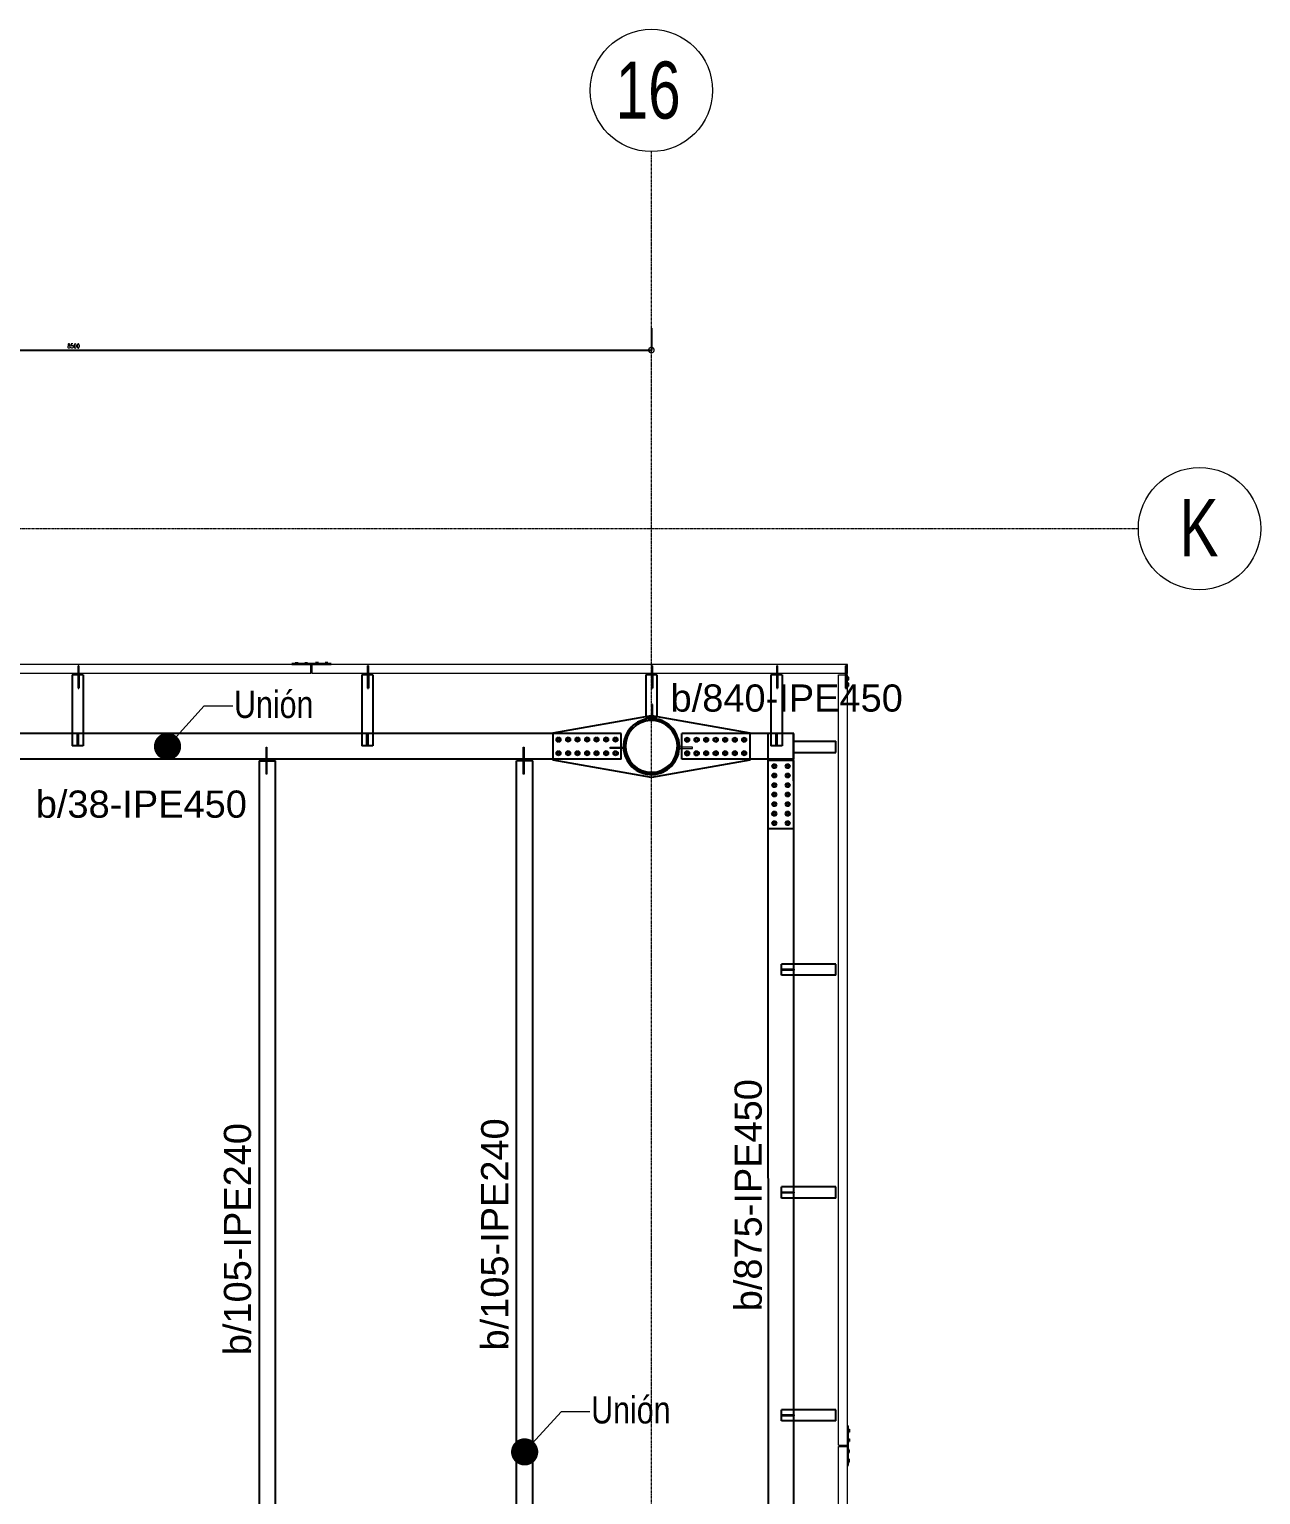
# Model space of a CAD drawing. Header units: millimetres. Extents: x -158 to 97215, y -53820 to 8373.
# Drawn here: x 88157 to 97215, y -32315 to -21530 of the extents above; entities that cross this region are included whole.
import ezdxf
from ezdxf.enums import TextEntityAlignment as Align

# ---------------------------------------------------------------- set-up
doc = ezdxf.new("R2010")
doc.units = ezdxf.units.MM
doc.header["$LTSCALE"] = 0.8
doc.linetypes.add('Grid Line', pattern=[3.33375, 1.905, -0.47625, 0.47625, -0.47625])
for name, color, linetype, lineweight in [('0-1', 7, 'Continuous', 5), ('E_COLUMNAS-1', 1, 'Continuous', 25), ('E_EJES', 8, 'Continuous', 9), ('E_EJES-1', 8, 'Grid Line', 9), ('E_TEXTO', 3, 'Continuous', 9), ('P-PLATINA', 6, 'Continuous', 15)]:
    doc.layers.add(name, color=color, linetype=linetype, lineweight=lineweight)
doc.layers.add('COTAS', color=8, linetype='Continuous')
doc.layers.add('VIGAS', color=8, linetype='Continuous')
doc.styles.add('CNI_COTAS', font='romans.shx', dxfattribs={"width": 0.8})
doc.styles.add('CX', font='ARIALUNI.ttf', dxfattribs={"width": 0.8, "height": 300})
doc.styles.add('Swis721 LtCn BT', font='swisscl.ttf', dxfattribs={"height": 0.42})
doc.styles.add('VERDANA', font='arial.ttf')
doc.dimstyles.new('1.5', dxfattribs={"dimscale": 0, "dimtxt": 30, "dimasz": 80, "dimexe": 4, "dimexo": 4, "dimgap": 15, "dimtad": 1, "dimdec": 0, "dimzin": 4, "dimdsep": 46, "dimtxsty": 'CNI_COTAS', "dimblk": 'DOTSMALL', "dimcen": 0, "dimclrd": 256, "dimclrt": 3, "dimadec": 0, "dimazin": 0, "dimtfac": 1, "dimtdec": 0, "dimtmove": 2, "dimatfit": 0, "dimldrblk": 'DOTSMALL', "dimfxl": 0.05, "dimtolj": 1, "dimtzin": 0, "dimarcsym": 0})

# ---------------------------------------------------------------- blocks, each defined once
blk = doc.blocks.new('Grid - CNI_NOMBRE EJES-372759-_6_00m_N_E_-NIVEL-2 DOC')
at = {"layer": 'E_EJES'}
blk.add_circle((0, 0), 0.003, dxfattribs=at)
blk = doc.blocks.new('_DotSmall')
at = {"color": 0, "linetype": 'ByBlock', "const_width": 0.5}
blk.add_lwpolyline([(-0.0625, 0, 1), (0.0625, 0, 1)], format="xyb", close=True, dxfattribs=at)
blk = doc.blocks.new('*D179')
at = {"layer": 'COTAS', "color": 0, "lineweight": -2, "transparency": 16777216}
for p, q in [((84233, -23729), (84233, -23895)), ((92733, -23729), (92733, -23895))]:
    blk.add_line(p, q, dxfattribs=at)
at = {"layer": 'COTAS', "lineweight": -2, "transparency": 16777216}
blk.add_line((84233, -23891), (92733, -23891), dxfattribs=at)
at = {"layer": 'Defpoints', "color": 0, "transparency": 16777216}
for p in [(84233, -23725), (92733, -23725), (92733, -23891)]:
    blk.add_point(p, dxfattribs=at)
at = {"layer": 'COTAS', "lineweight": -2, "transparency": 16777216, "xscale": 80, "yscale": 80, "zscale": 80, "rotation": 180}
blk.add_blockref('_DotSmall', (84233, -23891), dxfattribs=at)
at = {"layer": 'COTAS', "lineweight": -2, "transparency": 16777216, "xscale": 80, "yscale": 80, "zscale": 80}
blk.add_blockref('_DotSmall', (92733, -23891), dxfattribs=at)
at = {"layer": 'COTAS', "color": 3, "transparency": 16777216, "insert": (88483, -23861), "char_height": 30, "attachment_point": 5, "style": 'CNI_COTAS'}
blk.add_mtext('\\A1;8500', dxfattribs=at)

msp = doc.modelspace()

# ---------------------------------------------------------------- linework, layer by layer
at = {"color": 1, "linetype": 'Continuous'}
for centre, radius, start, end in [((92050.1, -26758.1), 11.5, 18.0268, 198.0268), ((92120.1, -26758.1), 11.5, 18.0268, 198.0268), ((92190.1, -26758.1), 11.5, 18.0268, 198.0268), ((92260.1, -26758.1), 11.5, 18.0268, 198.0268), ((92260.1, -26758.1), 10, 90.0268, 270.0268), ((92260.1, -26758.1), 10, 270.0268, 90.0268), ((92330.1, -26758), 11.5, 18.0268, 198.0268), ((92330.1, -26758), 10, 90.0268, 270.0268), ((92330.1, -26758), 10, 270.0268, 90.0268), ((92400.1, -26758), 11.5, 18.0268, 198.0268), ((92400.1, -26758), 10, 90.0268, 270.0268), ((92400.1, -26758), 10, 270.0268, 90.0268), ((92470.1, -26758), 11.5, 18.0268, 198.0268), ((92470.1, -26758), 10, 90.0268, 270.0268), ((92470.1, -26758), 10, 270.0268, 90.0268), ((92996.2, -26758.8), 11.5, 18.0268, 198.0268), ((93066.2, -26758.7), 11.5, 18.0268, 198.0268), ((93136.2, -26758.7), 11.5, 18.0268, 198.0268), ((93206.2, -26758.7), 11.5, 18.0268, 198.0268), ((93276.2, -26758.6), 11.5, 18.0268, 198.0268), ((93346.2, -26758.6), 11.5, 18.0268, 198.0268), ((93416.2, -26758.6), 11.5, 18.0268, 198.0268), ((92050.2, -26858.1), 11.5, 18.0268, 198.0268), ((92050.1, -26758.1), 11.5, 198.0268, 18.0268), ((92050.2, -26858.1), 11.5, 198.0268, 18.0268), ((92050.1, -26758.1), 10, 90.0268, 270.0268), ((92050.2, -26858.1), 10, 90.0268, 270.0268), ((92050.1, -26758.1), 10, 270.0268, 90.0268), ((92050.2, -26858.1), 10, 270.0268, 90.0268), ((92120.2, -26858.1), 11.5, 18.0268, 198.0268), ((92120.1, -26758.1), 11.5, 198.0268, 18.0268), ((92120.2, -26858.1), 11.5, 198.0268, 18.0268), ((92120.1, -26758.1), 10, 90.0268, 270.0268), ((92120.2, -26858.1), 10, 90.0268, 270.0268), ((92120.1, -26758.1), 10, 270.0268, 90.0268), ((92120.2, -26858.1), 10, 270.0268, 90.0268), ((92190.2, -26858.1), 11.5, 18.0268, 198.0268), ((92190.1, -26758.1), 11.5, 198.0268, 18.0268), ((92190.2, -26858.1), 11.5, 198.0268, 18.0268), ((92190.1, -26758.1), 10, 90.0268, 270.0268), ((92190.2, -26858.1), 10, 90.0268, 270.0268), ((92190.1, -26758.1), 10, 270.0268, 90.0268), ((92190.2, -26858.1), 10, 270.0268, 90.0268), ((92260.2, -26858.1), 11.5, 18.0268, 198.0268), ((92260.1, -26758.1), 11.5, 198.0268, 18.0268), ((92260.2, -26858.1), 11.5, 198.0268, 18.0268), ((92260.2, -26858.1), 10, 90.0268, 270.0268), ((92260.2, -26858.1), 10, 270.0268, 90.0268), ((92330.2, -26858), 11.5, 18.0268, 198.0268), ((92330.1, -26758), 11.5, 198.0268, 18.0268), ((92330.2, -26858), 11.5, 198.0268, 18.0268), ((92330.2, -26858), 10, 90.0268, 270.0268), ((92330.2, -26858), 10, 270.0268, 90.0268), ((92400.2, -26858), 11.5, 18.0268, 198.0268), ((92400.1, -26758), 11.5, 198.0268, 18.0268), ((92400.2, -26858), 11.5, 198.0268, 18.0268), ((92400.2, -26858), 10, 90.0268, 270.0268), ((92400.2, -26858), 10, 270.0268, 90.0268), ((92470.2, -26858), 11.5, 18.0268, 198.0268), ((92470.1, -26758), 11.5, 198.0268, 18.0268), ((92470.2, -26858), 11.5, 198.0268, 18.0268), ((92470.2, -26858), 10, 90.0268, 270.0268), ((92470.2, -26858), 10, 270.0268, 90.0268), ((92996.2, -26858.8), 11.5, 18.0268, 198.0268), ((92996.2, -26758.8), 11.5, 198.0268, 18.0268), ((92996.2, -26858.8), 11.5, 198.0268, 18.0268), ((92996.2, -26758.8), 10, 90.0268, 270.0268), ((92996.2, -26858.8), 10, 90.0268, 270.0268), ((92996.2, -26758.8), 10, 270.0268, 90.0268), ((92996.2, -26858.8), 10, 270.0268, 90.0268), ((93066.2, -26858.7), 11.5, 18.0268, 198.0268), ((93066.2, -26758.7), 11.5, 198.0268, 18.0268), ((93066.2, -26858.7), 11.5, 198.0268, 18.0268), ((93066.2, -26758.7), 10, 90.0268, 270.0268), ((93066.2, -26858.7), 10, 90.0268, 270.0268), ((93066.2, -26758.7), 10, 270.0268, 90.0268), ((93066.2, -26858.7), 10, 270.0268, 90.0268), ((93136.2, -26858.7), 11.5, 18.0268, 198.0268), ((93136.2, -26758.7), 11.5, 198.0268, 18.0268), ((93136.2, -26858.7), 11.5, 198.0268, 18.0268), ((93136.2, -26758.7), 10, 90.0268, 270.0268), ((93136.2, -26858.7), 10, 90.0268, 270.0268), ((93136.2, -26758.7), 10, 270.0268, 90.0268), ((93136.2, -26858.7), 10, 270.0268, 90.0268), ((93206.2, -26858.7), 11.5, 18.0268, 198.0268), ((93206.2, -26758.7), 11.5, 198.0268, 18.0268), ((93206.2, -26858.7), 11.5, 198.0268, 18.0268), ((93206.2, -26758.7), 10, 90.0268, 270.0268), ((93206.2, -26858.7), 10, 90.0268, 270.0268), ((93206.2, -26758.7), 10, 270.0268, 90.0268), ((93206.2, -26858.7), 10, 270.0268, 90.0268), ((93276.2, -26858.6), 11.5, 18.0268, 198.0268), ((93276.2, -26758.6), 11.5, 198.0268, 18.0268), ((93276.2, -26858.6), 11.5, 198.0268, 18.0268), ((93276.2, -26758.6), 10, 90.0268, 270.0268), ((93276.2, -26858.6), 10, 90.0268, 270.0268), ((93276.2, -26758.6), 10, 270.0268, 90.0268), ((93276.2, -26858.6), 10, 270.0268, 90.0268), ((93346.2, -26858.6), 11.5, 18.0268, 198.0268), ((93346.2, -26758.6), 11.5, 198.0268, 18.0268), ((93346.2, -26858.6), 11.5, 198.0268, 18.0268), ((93346.2, -26758.6), 10, 90.0268, 270.0268), ((93346.2, -26858.6), 10, 90.0268, 270.0268), ((93346.2, -26758.6), 10, 270.0268, 90.0268), ((93346.2, -26858.6), 10, 270.0268, 90.0268), ((93416.2, -26858.6), 11.5, 18.0268, 198.0268), ((93416.2, -26758.6), 11.5, 198.0268, 18.0268), ((93416.2, -26858.6), 11.5, 198.0268, 18.0268), ((93416.2, -26758.6), 10, 90.0268, 270.0268), ((93416.2, -26858.6), 10, 90.0268, 270.0268), ((93416.2, -26758.6), 10, 270.0268, 90.0268), ((93416.2, -26858.6), 10, 270.0268, 90.0268), ((93636.8, -26952.7), 11, 107.99994, 287.99994), ((93636.8, -26952.7), 10, 359.99994, 179.99994), ((93636.8, -26952.7), 10, 179.99994, 359.99994), ((93636.8, -26952.7), 11, 287.99994, 107.99994), ((93736.8, -26952.7), 11, 107.99994, 287.99994), ((93736.8, -26952.7), 10, 359.99994, 179.99994), ((93736.8, -26952.7), 10, 179.99994, 359.99994), ((93736.8, -26952.7), 11, 287.99994, 107.99994), ((93636.8, -27022.7), 11, 107.99994, 287.99994), ((93636.8, -27022.7), 10, 359.99994, 179.99994), ((93636.8, -27022.7), 10, 179.99994, 359.99994), ((93636.8, -27022.7), 11, 287.99994, 107.99994), ((93736.8, -27022.7), 11, 107.99994, 287.99994), ((93736.8, -27022.7), 10, 359.99994, 179.99994), ((93736.8, -27022.7), 10, 179.99994, 359.99994), ((93736.8, -27022.7), 11, 287.99994, 107.99994), ((93636.8, -27092.7), 11, 107.99994, 287.99994), ((93636.8, -27162.7), 11, 107.99994, 287.99994), ((93636.8, -27092.7), 10, 359.99994, 179.99994), ((93636.8, -27092.7), 10, 179.99994, 359.99994), ((93636.8, -27162.7), 10, 359.99994, 179.99994), ((93636.8, -27162.7), 10, 179.99994, 359.99994), ((93636.8, -27092.7), 11, 287.99994, 107.99994), ((93636.8, -27162.7), 11, 287.99994, 107.99994), ((93736.8, -27092.7), 11, 107.99994, 287.99994), ((93736.8, -27162.7), 11, 107.99994, 287.99994), ((93736.8, -27092.7), 10, 359.99994, 179.99994), ((93736.8, -27092.7), 10, 179.99994, 359.99994), ((93736.8, -27162.7), 10, 359.99994, 179.99994), ((93736.8, -27162.7), 10, 179.99994, 359.99994), ((93736.8, -27092.7), 11, 287.99994, 107.99994), ((93736.8, -27162.7), 11, 287.99994, 107.99994), ((93636.8, -27232.7), 11, 107.99994, 287.99994), ((93636.8, -27232.7), 10, 359.99994, 179.99994), ((93636.8, -27232.7), 10, 179.99994, 359.99994), ((93636.8, -27232.7), 11, 287.99994, 107.99994), ((93736.8, -27232.7), 11, 107.99994, 287.99994), ((93736.8, -27232.7), 10, 359.99994, 179.99994), ((93736.8, -27232.7), 10, 179.99994, 359.99994), ((93736.8, -27232.7), 11, 287.99994, 107.99994), ((93636.8, -27302.7), 11, 107.99994, 287.99994), ((93636.8, -27372.7), 11, 107.99994, 287.99994), ((93636.8, -27302.7), 10, 359.99994, 179.99994), ((93636.8, -27302.7), 10, 179.99994, 359.99994), ((93636.8, -27372.7), 10, 359.99994, 179.99994), ((93636.8, -27372.7), 10, 179.99994, 359.99994), ((93636.8, -27302.7), 11, 287.99994, 107.99994), ((93636.8, -27372.7), 11, 287.99994, 107.99994), ((93736.8, -27302.7), 11, 107.99994, 287.99994), ((93736.8, -27372.7), 11, 107.99994, 287.99994), ((93736.8, -27302.7), 10, 359.99994, 179.99994), ((93736.8, -27302.7), 10, 179.99994, 359.99994), ((93736.8, -27372.7), 10, 359.99994, 179.99994), ((93736.8, -27372.7), 10, 179.99994, 359.99994), ((93736.8, -27302.7), 11, 287.99994, 107.99994), ((93736.8, -27372.7), 11, 287.99994, 107.99994)]:
    msp.add_arc(centre, radius, start, end, dxfattribs=at)
at = {"layer": '0-1', "color": 8}
for p, q in [((90228.3, -26206.2), (78238.3, -26206.2)), ((90228.3, -26271.2), (90228.3, -26206.2)), ((94174.9, -26206.2), (90238.3, -26206.2)), ((90238.3, -26271.2), (90238.3, -26206.2)), ((94174.9, -26271.2), (94174.9, -26206.2)), ((90228.3, -26271.2), (78238.3, -26271.2)), ((94174.9, -26271.2), (90238.3, -26271.2)), ((94109.9, -31949.7), (94109.9, -26281.2)), ((94109.9, -26281.2), (94174.9, -26281.2)), ((94174.9, -31949.7), (94174.9, -26281.2)), ((94109.9, -31949.7), (94174.9, -31949.7)), ((94109.9, -43949.7), (94109.9, -31959.7)), ((94109.9, -31959.7), (94174.9, -31959.7)), ((94174.9, -43949.7), (94174.9, -31959.7))]:
    msp.add_line(p, q, dxfattribs=at)
at = {"layer": 'E_COLUMNAS-1'}
for centre, radius, start, end in [((92733.3, -26809.1), 206, 80, 260), ((92733.3, -26809.1), 206, 80, 260), ((92733.3, -26807.7), 203, 10, 190), ((92733.3, -26807.7), 191, 350, 170), ((92733.3, -26809.1), 206, 260, 80), ((92733.3, -26809.1), 206, 260, 80), ((92733.3, -26807.7), 203, 190, 10), ((92733.3, -26807.7), 191, 170, 350)]:
    msp.add_arc(centre, radius, start, end, dxfattribs=at)
at = {"layer": 'E_EJES-1'}
for p, q in [((92733.3, -52920), (92733.3, -22429.9)), ((2836.9, -25204.7), (96315.4, -25204.7))]:
    msp.add_line(p, q, dxfattribs=at)
at = {"layer": 'E_TEXTO', "color": 4}
for p, q in [((89173.8, -26807.9), (89444.4, -26509.8)), ((89444.4, -26509.8), (89654.1, -26509.8)), ((91800.9, -32000.4), (92071.5, -31702.4)), ((92071.5, -31702.4), (92281.2, -31702.4))]:
    msp.add_line(p, q, dxfattribs=at)
at = {"layer": 'E_TEXTO', "color": 4, "const_width": 100}
for points in [[(89123.8, -26807.9, 1), (89223.8, -26807.9, 1)], [(91750.9, -32000.4, 1), (91850.9, -32000.4, 1)]]:
    msp.add_lwpolyline(points, format="xyb", close=True, dxfattribs=at)
at = {"layer": 'P-PLATINA'}
for p, q in [((89899.3, -26832.6), (89905.3, -26832.6)), ((91791, -26832.6), (91797, -26832.6))]:
    msp.add_line(p, q, dxfattribs=at)
for points in [[(89899.3, -26812.6), (89905.3, -26812.6), (89905.3, -26902.9), (89905.3, -26912.9), (89905.3, -27012.9), (89899.3, -27012.9), (89899.3, -26912.9), (89899.3, -26902.9)], [(91791, -26812.6), (91797, -26812.6), (91797, -26902.9), (91797, -26912.9), (91797, -27012.9), (91791, -27012.9), (91791, -26912.9), (91791, -26902.9)], [(92430.4, -26812.7), (92527.6, -26812.7), (92530.4, -26812.7), (92530.4, -26822.7), (92528.4, -26822.7), (92430.4, -26822.7)], [(93036.3, -26813.8), (92938.8, -26813.8), (92936.3, -26813.8), (92936.3, -26823.8), (92938, -26823.8), (93036.3, -26823.8)]]:
    msp.add_lwpolyline(points, close=True, dxfattribs=at)
at = {"layer": 'VIGAS'}
for p, q in [((90378.3, -26200.2), (90088.3, -26200.2)), ((90088.3, -26206.2), (90088.3, -26200.2)), ((90228.3, -26206.2), (90088.3, -26206.2)), ((90112.9, -26200.2), (90112.9, -26192.2)), ((90112.9, -26192.2), (90133.7, -26192.2)), ((90118.1, -26200.2), (90118.1, -26192.2)), ((90128.5, -26200.2), (90128.5, -26192.2)), ((90133.7, -26200.2), (90133.7, -26192.2)), ((90182.9, -26200.2), (90182.9, -26192.2)), ((90182.9, -26192.2), (90203.7, -26192.2)), ((90188.1, -26200.2), (90188.1, -26192.2)), ((90198.5, -26200.2), (90198.5, -26192.2)), ((90203.7, -26200.2), (90203.7, -26192.2)), ((90238.3, -26206.2), (90228.3, -26206.2)), ((90378.3, -26206.2), (90238.3, -26206.2)), ((90283.7, -26192.2), (90262.9, -26192.2)), ((90262.9, -26192.2), (90262.9, -26200.2)), ((90268.1, -26200.2), (90268.1, -26192.2)), ((90278.5, -26200.2), (90278.5, -26192.2)), ((90283.7, -26200.2), (90283.7, -26192.2)), ((90353.7, -26192.2), (90332.9, -26192.2)), ((90332.9, -26192.2), (90332.9, -26200.2)), ((90338.1, -26200.2), (90338.1, -26192.2)), ((90348.5, -26200.2), (90348.5, -26192.2)), ((90353.7, -26200.2), (90353.7, -26192.2)), ((90378.3, -26206.2), (90378.3, -26200.2)), ((88554.3, -26281.2), (88472.3, -26281.2)), ((88472.3, -26281.2), (88472.3, -26712.9)), ((88521.8, -26213.7), (88515.8, -26213.7)), ((88515.8, -26213.7), (88515.8, -26271.2)), ((88515.8, -26223.7), (88521.8, -26223.7)), ((88515.8, -26271.2), (88515.8, -26281.2)), ((88515.8, -26271.2), (88521.8, -26271.2)), ((88515.8, -26281.2), (88515.8, -26378.7)), ((88515.8, -26283.7), (88521.8, -26283.7)), ((88521.8, -26271.2), (88521.8, -26213.7)), ((88521.8, -26271.2), (88521.8, -26281.2)), ((88521.8, -26281.2), (88521.8, -26378.7)), ((88554.3, -26281.2), (88554.3, -26712.9)), ((90684.3, -26281.2), (90602.3, -26281.2)), ((90602.3, -26281.2), (90602.3, -26712.9)), ((90651.8, -26213.7), (90645.8, -26213.7)), ((90645.8, -26213.7), (90645.8, -26271.2)), ((90645.8, -26223.7), (90651.8, -26223.7)), ((90645.8, -26271.2), (90645.8, -26281.2)), ((90645.8, -26271.2), (90651.8, -26271.2)), ((90645.8, -26281.2), (90645.8, -26378.7)), ((90645.8, -26283.7), (90651.8, -26283.7)), ((90651.8, -26271.2), (90651.8, -26213.7)), ((90651.8, -26271.2), (90651.8, -26281.2)), ((90651.8, -26281.2), (90651.8, -26378.7)), ((90684.3, -26281.2), (90684.3, -26712.9)), ((92773.9, -26281.2), (92691.9, -26281.2)), ((92691.9, -26281.2), (92692.2, -26588.3)), ((92741.4, -26213.7), (92735.4, -26213.7)), ((92735.4, -26213.7), (92735.4, -26271.2)), ((92735.4, -26223.7), (92741.4, -26223.7)), ((92735.4, -26271.2), (92735.4, -26281.2)), ((92735.4, -26271.2), (92741.4, -26271.2)), ((92735.4, -26281.2), (92735.4, -26378.7)), ((92735.4, -26283.7), (92741.4, -26283.7)), ((92741.4, -26271.2), (92741.4, -26213.7)), ((92741.4, -26271.2), (92741.4, -26281.2)), ((92741.4, -26281.2), (92741.4, -26378.7)), ((92773.9, -26281.2), (92774.2, -26588.3)), ((93694.3, -26281.2), (93612.3, -26281.2)), ((93612.3, -26281.2), (93612.3, -26712.7)), ((93661.8, -26213.7), (93655.8, -26213.7)), ((93655.8, -26213.7), (93655.8, -26271.2)), ((93655.8, -26223.7), (93661.8, -26223.7)), ((93655.8, -26271.2), (93655.8, -26281.2)), ((93655.8, -26271.2), (93661.8, -26271.2)), ((93655.8, -26281.2), (93655.8, -26378.7)), ((93655.8, -26283.7), (93661.8, -26283.7)), ((93661.8, -26271.2), (93661.8, -26213.7)), ((93661.8, -26271.2), (93661.8, -26281.2)), ((93661.8, -26281.2), (93661.8, -26378.7)), ((93694.3, -26281.2), (93694.3, -26712.7)), ((94167.4, -26213.7), (94161.4, -26213.7)), ((94161.4, -26213.7), (94161.4, -26271.2)), ((94161.4, -26223.7), (94167.4, -26223.7)), ((94161.4, -26271.2), (94161.4, -26281.2)), ((94161.4, -26271.2), (94167.4, -26271.2)), ((94161.4, -26281.2), (94161.4, -26378.7)), ((94161.4, -26283.7), (94167.4, -26283.7)), ((94167.4, -26271.2), (94167.4, -26213.7)), ((94167.4, -26271.2), (94167.4, -26281.2)), ((94167.4, -26281.2), (94167.4, -26378.7)), ((94182.8, -26298.3), (94174.9, -26298.3)), ((94174.9, -26303.5), (94182.8, -26303.5)), ((94174.9, -26313.9), (94182.8, -26313.9)), ((94182.8, -26319.1), (94182.8, -26298.3)), ((88515.8, -26363.7), (88521.8, -26363.7)), ((88515.8, -26378.7), (88521.8, -26378.7)), ((90645.8, -26363.7), (90651.8, -26363.7)), ((90645.8, -26378.7), (90651.8, -26378.7)), ((92735.4, -26363.7), (92741.4, -26363.7)), ((92735.4, -26378.7), (92741.4, -26378.7)), ((93655.8, -26363.7), (93661.8, -26363.7)), ((93655.8, -26378.7), (93661.8, -26378.7)), ((94161.4, -26363.7), (94167.4, -26363.7)), ((94161.4, -26378.7), (94167.4, -26378.7)), ((94174.9, -26319.1), (94182.8, -26319.1)), ((94182.8, -26343.3), (94174.9, -26343.3)), ((94174.9, -26348.5), (94182.8, -26348.5)), ((94174.9, -26358.9), (94182.8, -26358.9)), ((94174.9, -26364.1), (94182.8, -26364.1)), ((94182.8, -26364.1), (94182.8, -26343.3)), ((92735.7, -26499.7), (92735.7, -26603.3)), ((92741.7, -26499.7), (92735.7, -26499.7)), ((92741.7, -26603.8), (92741.7, -26499.7)), ((92010.2, -26708.2), (92733.3, -26581.1)), ((92010.2, -26708.2), (92733.3, -26581.1)), ((92692.2, -26588.3), (92692.2, -26594.7)), ((92774.2, -26594.7), (92692.2, -26594.7)), ((92733.3, -26581.1), (93456.3, -26709.1)), ((92733.3, -26581.1), (93456.3, -26709.1)), ((92735.7, -26603.3), (92735.7, -26604.7)), ((92735.7, -26604.7), (92741.7, -26604.7)), ((92741.7, -26604.7), (92741.7, -26603.8)), ((92774.2, -26588.3), (92774.2, -26594.7)), ((92010.2, -26712.9), (84895.8, -26712.9)), ((88472.3, -26712.9), (88472.3, -26803.2)), ((88510.3, -26803.2), (88510.3, -26713.2)), ((88510.3, -26713.2), (88516.3, -26713.2)), ((88510.3, -26803.2), (88510.3, -26713.2)), ((88510.3, -26713.2), (88516.3, -26713.2)), ((88516.3, -26713.2), (88516.3, -26803.2)), ((88516.3, -26713.2), (88516.3, -26803.2)), ((88554.3, -26712.9), (88554.3, -26803.2)), ((90602.3, -26712.9), (90602.3, -26803.2)), ((90640.3, -26803.2), (90640.3, -26713.2)), ((90640.3, -26713.2), (90646.3, -26713.2)), ((90640.3, -26803.2), (90640.3, -26713.2)), ((90640.3, -26713.2), (90646.3, -26713.2)), ((90646.3, -26713.2), (90646.3, -26803.2)), ((90646.3, -26713.2), (90646.3, -26803.2)), ((90684.3, -26712.9), (90684.3, -26803.2)), ((92010.2, -26908.2), (92010.2, -26708.2)), ((92010.2, -26908.2), (92010.2, -26708.2)), ((92510.4, -26712.9), (92010.2, -26712.9)), ((92035.1, -26749.5), (92050.1, -26740.8)), ((92050.1, -26740.8), (92065.1, -26749.5)), ((92105.1, -26749.5), (92120.1, -26740.8)), ((92120.1, -26740.8), (92135.1, -26749.4)), ((92175.1, -26749.4), (92190.1, -26740.8)), ((92190.1, -26740.8), (92205.1, -26749.4)), ((92245.1, -26749.4), (92260.1, -26740.7)), ((92260.1, -26740.7), (92275.1, -26749.4)), ((92315.1, -26749.4), (92330.1, -26740.7)), ((92330.1, -26740.7), (92345.1, -26749.4)), ((92385.1, -26749.3), (92400.1, -26740.7)), ((92400.1, -26740.7), (92415.1, -26749.3)), ((92455.1, -26749.3), (92470.1, -26740.6)), ((92470.1, -26740.6), (92485.1, -26749.3)), ((92510.4, -26902.9), (92510.4, -26712.9)), ((93456.3, -26712.7), (92956.3, -26712.7)), ((92956.3, -26902.7), (92956.3, -26712.7)), ((92981.2, -26750.1), (92996.2, -26741.4)), ((92996.2, -26741.4), (93011.2, -26750.1)), ((93051.2, -26750.1), (93066.2, -26741.4)), ((93066.2, -26741.4), (93081.2, -26750.1)), ((93121.2, -26750), (93136.2, -26741.4)), ((93136.2, -26741.4), (93151.2, -26750)), ((93191.2, -26750), (93206.2, -26741.3)), ((93206.2, -26741.3), (93221.2, -26750)), ((93261.2, -26750), (93276.2, -26741.3)), ((93276.2, -26741.3), (93291.2, -26750)), ((93331.2, -26749.9), (93346.2, -26741.3)), ((93346.2, -26741.3), (93361.2, -26749.9)), ((93401.2, -26749.9), (93416.2, -26741.2)), ((93416.2, -26741.2), (93431.2, -26749.9)), ((93456.3, -26709.1), (93456.3, -26909)), ((93456.3, -26709.1), (93456.3, -26909)), ((93781.8, -26712.7), (93456.3, -26712.7)), ((93779.6, -26713.3), (93589.6, -26713.2)), ((93589.6, -26713.2), (93590.1, -26903.2)), ((93779.6, -26713.3), (93589.6, -26713.2)), ((93589.6, -26713.2), (93590.1, -26903.2)), ((93612.3, -26712.7), (93612.3, -26803)), ((93650.3, -26803), (93650.3, -26713)), ((93650.3, -26713), (93656.3, -26713)), ((93650.3, -26803), (93650.3, -26713)), ((93650.3, -26713), (93656.3, -26713)), ((93656.3, -26713), (93656.3, -26803)), ((93656.3, -26713), (93656.3, -26803)), ((93694.3, -26712.7), (93694.3, -26803)), ((93780.9, -27413.3), (93779.6, -26713.3)), ((93780.9, -27413.3), (93779.6, -26713.3)), ((93781.8, -26902.7), (93781.8, -26712.7)), ((88554.3, -26803.2), (88472.3, -26803.2)), ((88510.3, -26783.2), (88516.3, -26783.2)), ((88516.3, -26803.2), (88510.3, -26803.2)), ((88516.3, -26803.2), (88510.3, -26803.2)), ((90684.3, -26803.2), (90602.3, -26803.2)), ((90640.3, -26783.2), (90646.3, -26783.2)), ((90646.3, -26803.2), (90640.3, -26803.2)), ((90646.3, -26803.2), (90640.3, -26803.2)), ((92035.1, -26766.8), (92035.1, -26749.5)), ((92050.1, -26775.5), (92035.1, -26766.8)), ((92035.2, -26849.5), (92050.2, -26840.8)), ((92035.2, -26866.8), (92035.2, -26849.5)), ((92065.1, -26766.8), (92050.1, -26775.5)), ((92050.2, -26840.8), (92065.2, -26849.5)), ((92065.1, -26749.5), (92065.1, -26766.8)), ((92065.2, -26849.5), (92065.2, -26866.8)), ((92105.1, -26766.8), (92105.1, -26749.5)), ((92120.1, -26775.4), (92105.1, -26766.8)), ((92105.2, -26849.5), (92120.2, -26840.8)), ((92105.2, -26866.8), (92105.2, -26849.5)), ((92135.1, -26766.8), (92120.1, -26775.4)), ((92120.2, -26840.8), (92135.2, -26849.4)), ((92135.1, -26749.4), (92135.1, -26766.8)), ((92135.2, -26849.4), (92135.2, -26866.8)), ((92175.1, -26766.8), (92175.1, -26749.4)), ((92190.1, -26775.4), (92175.1, -26766.8)), ((92175.2, -26849.4), (92190.2, -26840.8)), ((92175.2, -26866.8), (92175.2, -26849.4)), ((92205.1, -26766.7), (92190.1, -26775.4)), ((92190.2, -26840.8), (92205.2, -26849.4)), ((92205.1, -26749.4), (92205.1, -26766.7)), ((92205.2, -26849.4), (92205.2, -26866.7)), ((92245.1, -26766.7), (92245.1, -26749.4)), ((92260.1, -26775.4), (92245.1, -26766.7)), ((92245.2, -26849.4), (92260.2, -26840.7)), ((92245.2, -26866.7), (92245.2, -26849.4)), ((92275.1, -26766.7), (92260.1, -26775.4)), ((92260.2, -26840.7), (92275.2, -26849.4)), ((92275.1, -26749.4), (92275.1, -26766.7)), ((92275.2, -26849.4), (92275.2, -26866.7)), ((92315.1, -26766.7), (92315.1, -26749.4)), ((92330.1, -26775.3), (92315.1, -26766.7)), ((92315.2, -26849.4), (92330.2, -26840.7)), ((92315.2, -26866.7), (92315.2, -26849.4)), ((92345.1, -26766.7), (92330.1, -26775.3)), ((92330.2, -26840.7), (92345.2, -26849.4)), ((92345.1, -26749.4), (92345.1, -26766.7)), ((92345.2, -26849.4), (92345.2, -26866.7)), ((92385.1, -26766.7), (92385.1, -26749.3)), ((92400.1, -26775.3), (92385.1, -26766.7)), ((92385.2, -26849.3), (92400.2, -26840.7)), ((92385.2, -26866.7), (92385.2, -26849.3)), ((92415.1, -26766.6), (92400.1, -26775.3)), ((92400.2, -26840.7), (92415.2, -26849.3)), ((92415.1, -26749.3), (92415.1, -26766.6)), ((92415.2, -26849.3), (92415.2, -26866.6)), ((92455.1, -26766.6), (92455.1, -26749.3)), ((92470.1, -26775.3), (92455.1, -26766.6)), ((92455.2, -26849.3), (92470.2, -26840.6)), ((92455.2, -26866.6), (92455.2, -26849.3)), ((92485.1, -26766.6), (92470.1, -26775.3)), ((92470.2, -26840.6), (92485.2, -26849.3)), ((92485.1, -26749.3), (92485.1, -26766.6)), ((92485.2, -26849.3), (92485.2, -26866.6)), ((92981.2, -26767.4), (92981.2, -26750.1)), ((92996.2, -26776.1), (92981.2, -26767.4)), ((92981.2, -26850.1), (92996.2, -26841.4)), ((92981.2, -26867.4), (92981.2, -26850.1)), ((93011.2, -26767.4), (92996.2, -26776.1)), ((92996.2, -26841.4), (93011.2, -26850.1)), ((93011.2, -26750.1), (93011.2, -26767.4)), ((93011.2, -26850.1), (93011.2, -26867.4)), ((93051.2, -26767.4), (93051.2, -26750.1)), ((93066.2, -26776.1), (93051.2, -26767.4)), ((93051.2, -26850.1), (93066.2, -26841.4)), ((93051.2, -26867.4), (93051.2, -26850.1)), ((93081.2, -26767.4), (93066.2, -26776.1)), ((93066.2, -26841.4), (93081.2, -26850.1)), ((93081.2, -26750.1), (93081.2, -26767.4)), ((93081.2, -26850.1), (93081.2, -26867.4)), ((93121.2, -26767.4), (93121.2, -26750)), ((93136.2, -26776), (93121.2, -26767.4)), ((93121.2, -26850), (93136.2, -26841.4)), ((93121.2, -26867.4), (93121.2, -26850)), ((93151.2, -26767.4), (93136.2, -26776)), ((93136.2, -26841.4), (93151.2, -26850)), ((93151.2, -26750), (93151.2, -26767.4)), ((93151.2, -26850), (93151.2, -26867.4)), ((93191.2, -26767.3), (93191.2, -26750)), ((93206.2, -26776), (93191.2, -26767.3)), ((93191.2, -26850), (93206.2, -26841.3)), ((93191.2, -26867.3), (93191.2, -26850)), ((93221.2, -26767.3), (93206.2, -26776)), ((93206.2, -26841.3), (93221.2, -26850)), ((93221.2, -26750), (93221.2, -26767.3)), ((93221.2, -26850), (93221.2, -26867.3)), ((93261.2, -26767.3), (93261.2, -26750)), ((93276.2, -26776), (93261.2, -26767.3)), ((93261.2, -26850), (93276.2, -26841.3)), ((93261.2, -26867.3), (93261.2, -26850)), ((93291.2, -26767.3), (93276.2, -26776)), ((93276.2, -26841.3), (93291.2, -26850)), ((93291.2, -26750), (93291.2, -26767.3)), ((93291.2, -26850), (93291.2, -26867.3)), ((93331.2, -26767.3), (93331.2, -26749.9)), ((93346.2, -26775.9), (93331.2, -26767.3)), ((93331.2, -26849.9), (93346.2, -26841.3)), ((93331.2, -26867.3), (93331.2, -26849.9)), ((93361.2, -26767.3), (93346.2, -26775.9)), ((93346.2, -26841.3), (93361.2, -26849.9)), ((93361.2, -26749.9), (93361.2, -26767.3)), ((93361.2, -26849.9), (93361.2, -26867.3)), ((93401.2, -26767.2), (93401.2, -26749.9)), ((93416.2, -26775.9), (93401.2, -26767.2)), ((93401.2, -26849.9), (93416.2, -26841.2)), ((93401.2, -26867.2), (93401.2, -26849.9)), ((93431.2, -26767.2), (93416.2, -26775.9)), ((93416.2, -26841.2), (93431.2, -26849.9)), ((93431.2, -26749.9), (93431.2, -26767.2)), ((93431.2, -26849.9), (93431.2, -26867.2)), ((93694.3, -26803), (93612.3, -26803)), ((93650.3, -26783), (93656.3, -26783)), ((93656.3, -26803), (93650.3, -26803)), ((93656.3, -26803), (93650.3, -26803)), ((93781.8, -26770), (94089.8, -26770)), ((93781.8, -26770), (93781.8, -26770)), ((93781.8, -26852), (93781.8, -26770)), ((93781.8, -26852), (94089.8, -26852)), ((93781.8, -26852), (93781.8, -26852)), ((94089.8, -26852), (94089.8, -26770)), ((92010.2, -26902.9), (84895.8, -26902.9)), ((89848.4, -26912.9), (89848.4, -33164.6)), ((89848.4, -26912.9), (89968.4, -26912.9)), ((89968.4, -33164.6), (89968.4, -26912.9)), ((91740.1, -33164.5), (91740.1, -26912.9)), ((91860.1, -26912.9), (91740.1, -26912.9)), ((91860.1, -33164.5), (91860.1, -26912.9)), ((92510.4, -26902.9), (92010.2, -26902.9)), ((92733.5, -27037.1), (92010.2, -26908.2)), ((92733.5, -27037.1), (92010.2, -26908.2)), ((92050.2, -26875.5), (92035.2, -26866.8)), ((92065.2, -26866.8), (92050.2, -26875.5)), ((92120.2, -26875.4), (92105.2, -26866.8)), ((92135.2, -26866.8), (92120.2, -26875.4)), ((92190.2, -26875.4), (92175.2, -26866.8)), ((92205.2, -26866.7), (92190.2, -26875.4)), ((92260.2, -26875.4), (92245.2, -26866.7)), ((92275.2, -26866.7), (92260.2, -26875.4)), ((92330.2, -26875.3), (92315.2, -26866.7)), ((92345.2, -26866.7), (92330.2, -26875.3)), ((92400.2, -26875.3), (92385.2, -26866.7)), ((92415.2, -26866.6), (92400.2, -26875.3)), ((92470.2, -26875.3), (92455.2, -26866.6)), ((92485.2, -26866.6), (92470.2, -26875.3)), ((93456.3, -26909), (92733.5, -27037.1)), ((93456.3, -26909), (92733.5, -27037.1)), ((93456.3, -26902.7), (92956.3, -26902.7)), ((92996.3, -26876.1), (92981.2, -26867.4)), ((93011.2, -26867.4), (92996.3, -26876.1)), ((93066.3, -26876.1), (93051.2, -26867.4)), ((93081.2, -26867.4), (93066.3, -26876.1)), ((93136.3, -26876), (93121.2, -26867.4)), ((93151.2, -26867.4), (93136.3, -26876)), ((93206.3, -26876), (93191.2, -26867.3)), ((93221.2, -26867.3), (93206.3, -26876)), ((93276.3, -26876), (93261.2, -26867.3)), ((93291.2, -26867.3), (93276.3, -26876)), ((93346.3, -26875.9), (93331.2, -26867.3)), ((93361.2, -26867.3), (93346.3, -26875.9)), ((93416.3, -26875.9), (93401.2, -26867.2)), ((93431.2, -26867.2), (93416.3, -26875.9)), ((93590.1, -26902.7), (93456.3, -26902.7)), ((93779.9, -26902.7), (93590.1, -26902.7)), ((93590.1, -26903.2), (93590.4, -27413.2)), ((93590.1, -26903.2), (93590.4, -27413.2)), ((93779.9, -26912.7), (93590.9, -26912.7)), ((93590.9, -26912.7), (93590.9, -27413.2)), ((93619.5, -26952.7), (93628.1, -26937.7)), ((93628.1, -26967.7), (93619.5, -26952.7)), ((93628.1, -26937.7), (93645.5, -26937.7)), ((93645.5, -26937.7), (93654.1, -26952.7)), ((93654.1, -26952.7), (93645.5, -26967.7)), ((93719.5, -26952.7), (93728.1, -26937.7)), ((93728.1, -26967.7), (93719.5, -26952.7)), ((93728.1, -26937.7), (93745.5, -26937.7)), ((93745.5, -26937.7), (93754.1, -26952.7)), ((93754.1, -26952.7), (93745.5, -26967.7)), ((93781.8, -26902.7), (93779.9, -26902.7)), ((93780.9, -26912.7), (93779.9, -26912.7)), ((93781.1, -33164.5), (93780.9, -26912.7)), ((93619.5, -27022.7), (93628.1, -27007.7)), ((93628.1, -27037.7), (93619.5, -27022.7)), ((93645.5, -26967.7), (93628.1, -26967.7)), ((93628.1, -27007.7), (93645.5, -27007.7)), ((93645.5, -27037.7), (93628.1, -27037.7)), ((93645.5, -27007.7), (93654.1, -27022.7)), ((93654.1, -27022.7), (93645.5, -27037.7)), ((93719.5, -27022.7), (93728.1, -27007.7)), ((93728.1, -27037.7), (93719.5, -27022.7)), ((93745.5, -26967.7), (93728.1, -26967.7)), ((93728.1, -27007.7), (93745.5, -27007.7)), ((93745.5, -27037.7), (93728.1, -27037.7)), ((93745.5, -27007.7), (93754.1, -27022.7)), ((93754.1, -27022.7), (93745.5, -27037.7)), ((93619.5, -27092.7), (93628.1, -27077.7)), ((93628.1, -27107.7), (93619.5, -27092.7)), ((93619.5, -27162.7), (93628.1, -27147.7)), ((93628.1, -27177.7), (93619.5, -27162.7)), ((93628.1, -27077.7), (93645.5, -27077.7)), ((93645.5, -27107.7), (93628.1, -27107.7)), ((93628.1, -27147.7), (93645.5, -27147.7)), ((93645.5, -27177.7), (93628.1, -27177.7)), ((93645.5, -27077.7), (93654.1, -27092.7)), ((93654.1, -27092.7), (93645.5, -27107.7)), ((93645.5, -27147.7), (93654.1, -27162.7)), ((93654.1, -27162.7), (93645.5, -27177.7)), ((93719.5, -27092.7), (93728.1, -27077.7)), ((93728.1, -27107.7), (93719.5, -27092.7)), ((93719.5, -27162.7), (93728.1, -27147.7)), ((93728.1, -27177.7), (93719.5, -27162.7)), ((93728.1, -27077.7), (93745.5, -27077.7)), ((93745.5, -27107.7), (93728.1, -27107.7)), ((93728.1, -27147.7), (93745.5, -27147.7)), ((93745.5, -27177.7), (93728.1, -27177.7)), ((93745.5, -27077.7), (93754.1, -27092.7)), ((93754.1, -27092.7), (93745.5, -27107.7)), ((93745.5, -27147.7), (93754.1, -27162.7)), ((93754.1, -27162.7), (93745.5, -27177.7)), ((93619.5, -27232.7), (93628.1, -27217.7)), ((93628.1, -27247.7), (93619.5, -27232.7)), ((93628.1, -27217.7), (93645.5, -27217.7)), ((93645.5, -27247.7), (93628.1, -27247.7)), ((93645.5, -27217.7), (93654.1, -27232.7)), ((93654.1, -27232.7), (93645.5, -27247.7)), ((93719.5, -27232.7), (93728.1, -27217.7)), ((93728.1, -27247.7), (93719.5, -27232.7)), ((93728.1, -27217.7), (93745.5, -27217.7)), ((93745.5, -27247.7), (93728.1, -27247.7)), ((93745.5, -27217.7), (93754.1, -27232.7)), ((93754.1, -27232.7), (93745.5, -27247.7)), ((93619.5, -27302.7), (93628.1, -27287.7)), ((93628.1, -27317.7), (93619.5, -27302.7)), ((93619.5, -27372.7), (93628.1, -27357.7)), ((93628.1, -27387.7), (93619.5, -27372.7)), ((93628.1, -27287.7), (93645.5, -27287.7)), ((93645.5, -27317.7), (93628.1, -27317.7)), ((93628.1, -27357.7), (93645.5, -27357.7)), ((93645.5, -27387.7), (93628.1, -27387.7)), ((93645.5, -27287.7), (93654.1, -27302.7)), ((93654.1, -27302.7), (93645.5, -27317.7)), ((93645.5, -27357.7), (93654.1, -27372.7)), ((93654.1, -27372.7), (93645.5, -27387.7)), ((93719.5, -27302.7), (93728.1, -27287.7)), ((93728.1, -27317.7), (93719.5, -27302.7)), ((93719.5, -27372.7), (93728.1, -27357.7)), ((93728.1, -27387.7), (93719.5, -27372.7)), ((93728.1, -27287.7), (93745.5, -27287.7)), ((93745.5, -27317.7), (93728.1, -27317.7)), ((93728.1, -27357.7), (93745.5, -27357.7)), ((93745.5, -27387.7), (93728.1, -27387.7)), ((93745.5, -27287.7), (93754.1, -27302.7)), ((93754.1, -27302.7), (93745.5, -27317.7)), ((93745.5, -27357.7), (93754.1, -27372.7)), ((93754.1, -27372.7), (93745.5, -27387.7)), ((93590.4, -27413.2), (93780.9, -27413.3)), ((93590.4, -27413.2), (93780.9, -27413.3)), ((93590.9, -27413.2), (93591.1, -33164.5)), ((93780.9, -28410.2), (93690.6, -28410.2)), ((93690.6, -28492.2), (93690.6, -28410.2)), ((93690.6, -28448.2), (93780.6, -28448.2)), ((93690.6, -28454.2), (93690.6, -28448.2)), ((93690.6, -28448.2), (93780.6, -28448.2)), ((93690.6, -28454.2), (93690.6, -28448.2)), ((93780.6, -28454.2), (93690.6, -28454.2)), ((93780.6, -28454.2), (93690.6, -28454.2)), ((93710.6, -28454.2), (93710.6, -28448.2)), ((93780.6, -28448.2), (93780.6, -28454.2)), ((93780.6, -28448.2), (93780.6, -28454.2)), ((94089.9, -28410.2), (93780.9, -28410.2)), ((94089.9, -28492.2), (94089.9, -28410.2)), ((93780.9, -28492.2), (93690.6, -28492.2)), ((94089.9, -28492.2), (93780.9, -28492.2)), ((93781, -30050.5), (93690.7, -30050.5)), ((93690.7, -30132.5), (93690.7, -30050.5)), ((93690.7, -30088.5), (93780.7, -30088.5)), ((93690.7, -30094.5), (93690.7, -30088.5)), ((93690.7, -30088.5), (93780.7, -30088.5)), ((93690.7, -30094.5), (93690.7, -30088.5)), ((93710.7, -30094.5), (93710.7, -30088.5)), ((93780.7, -30088.5), (93780.7, -30094.5)), ((93780.7, -30088.5), (93780.7, -30094.5)), ((94089.9, -30050.5), (93781, -30050.5)), ((94089.9, -30132.5), (94089.9, -30050.5)), ((93780.7, -30094.5), (93690.7, -30094.5)), ((93780.7, -30094.5), (93690.7, -30094.5)), ((93781, -30132.5), (93690.7, -30132.5)), ((94089.9, -30132.5), (93781, -30132.5)), ((93781, -31690.8), (93690.7, -31690.8)), ((93690.7, -31772.8), (93690.7, -31690.8)), ((94089.9, -31690.8), (93781, -31690.8)), ((94089.9, -31772.8), (94089.9, -31690.8)), ((93690.7, -31728.8), (93780.7, -31728.8)), ((93690.7, -31734.8), (93690.7, -31728.8)), ((93690.7, -31728.8), (93780.7, -31728.8)), ((93690.7, -31734.8), (93690.7, -31728.8)), ((93780.7, -31734.8), (93690.7, -31734.8)), ((93780.7, -31734.8), (93690.7, -31734.8)), ((93781, -31772.8), (93690.7, -31772.8)), ((93710.7, -31734.8), (93710.7, -31728.8)), ((93780.7, -31728.8), (93780.7, -31734.8)), ((93780.7, -31728.8), (93780.7, -31734.8)), ((94089.9, -31772.8), (93781, -31772.8)), ((94174.9, -31809.7), (94180.9, -31809.7)), ((94174.9, -31809.7), (94174.9, -31949.7)), ((94180.9, -32099.7), (94180.9, -31809.7)), ((94180.9, -31834.3), (94188.8, -31834.3)), ((94180.9, -31839.5), (94188.8, -31839.5)), ((94180.9, -31849.9), (94188.8, -31849.9)), ((94180.9, -31855.1), (94188.8, -31855.1)), ((94180.9, -31904.3), (94188.8, -31904.3)), ((94180.9, -31909.5), (94188.8, -31909.5)), ((94180.9, -31919.9), (94188.8, -31919.9)), ((94188.8, -31834.3), (94188.8, -31855.1)), ((94188.8, -31904.3), (94188.8, -31925.1)), ((94174.9, -31949.7), (94174.9, -31959.7)), ((94174.9, -31959.7), (94174.9, -32099.7)), ((94180.9, -31925.1), (94188.8, -31925.1)), ((94188.8, -31984.3), (94180.9, -31984.3)), ((94180.9, -31989.5), (94188.8, -31989.5)), ((94180.9, -31999.9), (94188.8, -31999.9)), ((94180.9, -32005.1), (94188.8, -32005.1)), ((94188.8, -32005.1), (94188.8, -31984.3)), ((94174.9, -32099.7), (94180.9, -32099.7)), ((94188.8, -32054.3), (94180.9, -32054.3)), ((94180.9, -32059.5), (94188.8, -32059.5)), ((94180.9, -32069.9), (94188.8, -32069.9)), ((94180.9, -32075.1), (94188.8, -32075.1)), ((94188.8, -32075.1), (94188.8, -32054.3))]:
    msp.add_line(p, q, dxfattribs=at)

# ---------------------------------------------------------------- block references
at = {"layer": 'E_EJES', "xscale": 149999.9999999999, "yscale": 149999.9999999999, "zscale": 149999.9999999999}
msp.add_blockref('Grid - CNI_NOMBRE EJES-372759-_6_00m_N_E_-NIVEL-2 DOC', (92733.3, -21979.9), dxfattribs=at)
at = {"layer": 'E_EJES', "xscale": 149999.9999999999, "yscale": 149999.9999999999, "zscale": 149999.9999999999, "rotation": 269.9999999999994}
msp.add_blockref('Grid - CNI_NOMBRE EJES-372759-_6_00m_N_E_-NIVEL-2 DOC', (96765.4, -25204.7), dxfattribs=at)

# ---------------------------------------------------------------- texts
at = {"layer": 'E_EJES', "char_height": 420, "attachment_point": 1, "style": 'Swis721 LtCn BT'}
for s, insert, width in [('16', (92469.8, -21767.3), 625.316), ('K', (96617.5, -24988.1), 336.709)]:
    msp.add_mtext(s, dxfattribs=dict(at, insert=insert, width=width))
at = {"layer": 'E_TEXTO', "color": 4, "style": 'CX', "width": 0.8}
for p in [(89663.1, -26598.6), (92290.2, -31791.2)]:
    msp.add_text('Unión', height=200, dxfattribs=at).set_placement(p)
at = {"layer": 'E_TEXTO', "style": 'VERDANA'}
for s, p in [('b/840-IPE450', (93728.6, -26551.8)), ('b/38-IPE450', (88981.1, -27332.6))]:
    msp.add_text(s, height=200, dxfattribs=at).set_placement(p, align=Align.CENTER)
for s, p in [('b/875-IPE450', (93545, -30111.1)), ('b/105-IPE240', (89788.2, -30434.4)), ('b/105-IPE240', (91680.6, -30399.6))]:
    msp.add_text(s, height=200, rotation=90, dxfattribs=at).set_placement(p, align=Align.CENTER)

# ---------------------------------------------------------------- dimensions: what is measured, and where the dimension line sits
at = {"layer": 'COTAS'}
dim = msp.add_linear_dim(base=(92733.3, -23891.4), p1=(84233.3, -23725.1), p2=(92733.3, -23725.1), dimstyle='1.5', override={"dimscale": 1}, dxfattribs=at)
dim.commit()
dim.dimension.update_dxf_attribs({"geometry": '*D179', "text_midpoint": (88483.3, -23861.4)})

doc.saveas('drawing.dxf')
